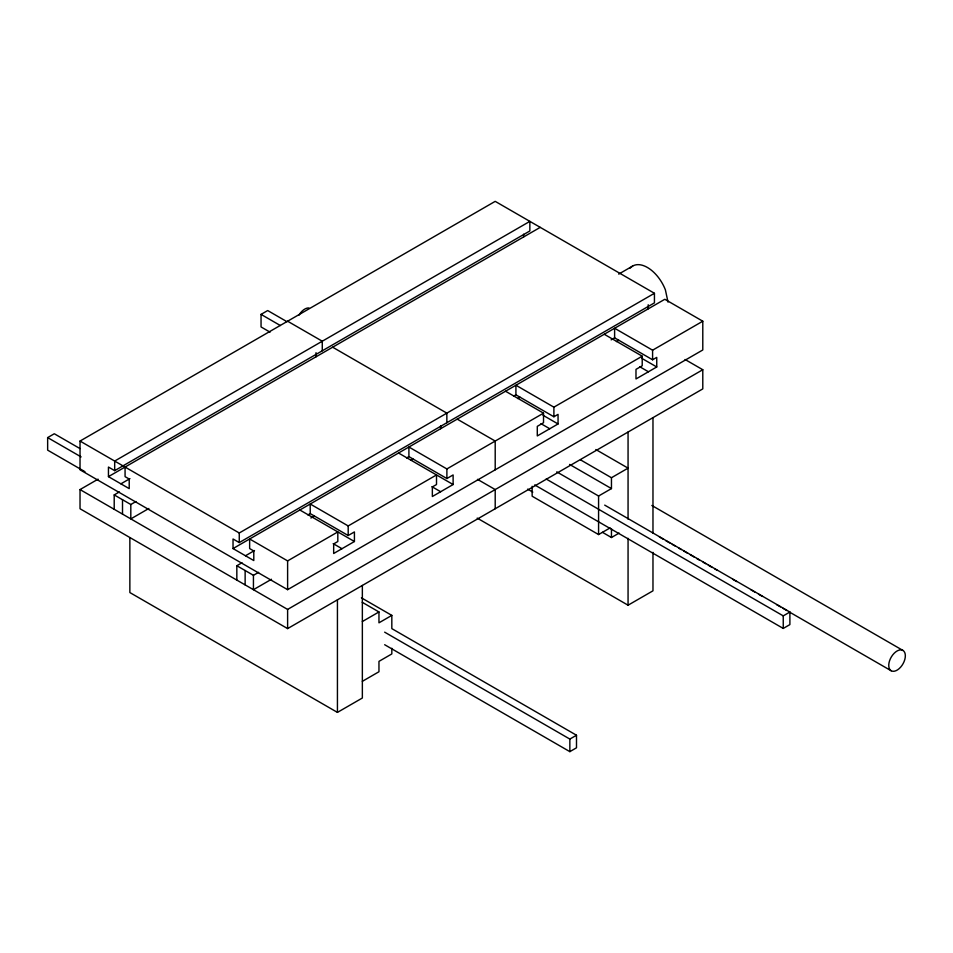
<?xml version="1.0" encoding="UTF-8"?>
<svg xmlns="http://www.w3.org/2000/svg" width="953" height="953" viewBox="0 0 953 953"><rect width="100%" height="100%" fill="white"/><g stroke="black" fill="none" stroke-linecap="round" stroke-linejoin="round"><path stroke-width="1.43" d="M84.96 471.687L47.65 450.15L47.65 437.594L54.297 433.758L80.028 448.613M270.056 332.144L261.051 326.95L261.051 314.383L267.686 310.547L286.984 321.697M233.032 548.571L664.813 299.278L702.79 321.209L702.79 349.977L287.615 589.669L80.028 469.817L80.028 441.06L495.203 201.357L654.437 293.286L654.437 302.875L239.263 542.579L233.032 538.981L233.032 548.571L253.796 560.555L253.796 550.965L249.638 548.571L249.638 538.981L287.615 560.9L337.815 531.929L337.815 541.507L333.669 543.913L333.669 553.502L354.421 541.507L354.421 531.929L348.19 535.515L310.213 513.596L307.914 514.93M685.064 359.495L702.79 369.728L702.79 388.895L287.615 628.599L80.028 508.747L80.028 489.568L98.088 479.156M114.682 470.651L529.856 230.96L529.856 221.37L114.682 461.061L114.682 470.651L108.451 467.053L108.451 476.643L129.215 488.627L129.215 479.037L125.069 476.643L125.069 467.053M108.451 476.643L540.232 227.362M120.912 483.838L129.942 478.62M114.205 509.307L114.205 494.917L119.363 491.939M114.205 494.917L130.811 504.506L135.969 501.528M148.871 508.473L130.811 518.897L130.811 504.506M618.711 274.107L632.721 266.018M80.028 441.06L239.263 532.989L654.437 293.286M406.609 457.94L408.908 456.618L446.886 478.537L453.116 474.939L453.116 484.529L432.352 496.513L432.352 486.935L436.51 484.529L436.51 474.939L348.19 525.937L310.213 504.006L310.213 513.596M513.619 396.162L515.918 394.828L553.896 416.759L558.053 414.364L558.053 423.954L537.289 435.938L537.289 426.348L543.52 422.751L543.52 413.161L505.543 391.242M611.159 339.852L614.614 337.85L652.591 359.781L656.748 357.387L656.748 366.965L635.985 378.949L635.985 369.371L642.215 365.773L642.215 356.184L604.238 334.253M245.493 555.754L254.511 550.548M310.904 517.991L314.371 515.99M410.755 460.347L413.066 459.012M517.765 398.557L520.076 397.234M616.46 341.579L618.771 340.245M236.832 580.103L236.832 565.725L241.991 562.746M236.832 565.725L253.438 575.314L258.597 572.336M408.908 456.618L408.908 447.028L446.886 468.947L543.52 413.161M515.918 394.828L515.918 385.238L553.896 407.169L642.215 356.184M614.614 337.85L614.614 328.261L652.591 350.192L702.79 321.209M271.498 579.269L253.438 589.693L253.438 575.314M80.028 489.568L287.615 609.42L702.79 369.728M362.354 621.535L378.96 611.957L378.96 622.821L391.826 615.388L391.826 628.623L576.494 735.24L576.494 747.807L569.846 751.643L384.655 644.716M580.508 459.858L611.457 477.727L628.063 468.137L595.828 449.53M556.743 471.866L598.579 496.025L611.457 488.591L611.457 477.727M532.143 486.292L532.143 496.215L598.579 534.562L610.158 527.879M362.354 681.335L378.96 671.746L378.96 661.37L391.826 653.937L391.826 648.266M602.427 532.298L611.457 537.516L619.116 533.084M129.858 537.742L129.858 592.552L337.433 712.391L362.354 698.013L362.354 585.452M477.203 518.11L628.063 605.203L652.972 590.824L652.972 552.347M384.655 632.161L569.846 739.075L576.494 735.24M546.2 479.014L783.247 615.876L789.894 612.04L789.894 624.596L783.247 628.432L534.704 484.934M641.714 358.292L656.748 366.965M639.666 366.702L648.433 371.765M543.019 415.27L558.053 423.954M540.982 423.68L549.75 428.743M651.84 505.471L902.92 650.422A11.746 6.778 -60 0 1 899.191 668.613A11.746 6.778 -60 0 1 889.03 662.752A11.746 6.778 -60 0 1 902.92 650.422M569.608 464.433L611.457 488.591M287.615 321.209L322.269 341.21L322.269 350.799M332.645 347.202L446.85 413.137L446.85 422.727M457.226 419.129L495.203 441.06L495.203 469.817M604.702 505.114L789.894 612.04M659.416 536.956L663.276 539.195M665.849 540.673L669.709 542.912M672.294 544.389L674.867 545.878M678.727 548.106L681.3 549.595M683.873 551.084L687.744 553.312M690.317 554.801L694.177 557.029M696.75 558.518L699.323 560.007M703.195 562.234L705.768 563.723M708.341 565.212L712.201 567.44M714.774 568.929L717.359 570.418M732.809 579.329L736.669 581.568M750.833 589.74L754.693 591.968M758.552 594.195L762.424 596.435M776.576 604.607L780.447 606.835M783.021 608.324L786.88 610.551M789.453 612.04L891.174 670.769M261.051 314.383L280.349 325.533M527.64 489.127L532.798 492.105M477.489 479.347L495.203 489.568L495.203 508.747M398.533 453.02L453.116 484.529M431.888 486.661L440.655 491.724M299.838 509.998L354.421 541.507M333.193 543.639L341.972 548.702M361.39 597.817L391.826 615.388M362.2 602.272L378.96 611.957M47.65 437.594L81.1 456.904M668.017 302.101L665.385 289.831A29.352 16.951 60 0 0 630.147 268.162M783.247 615.876L783.247 628.432M652.972 417.664L652.972 533.108M652.591 350.192L652.591 359.781M648.207 304.757L648.207 308.867M628.063 432.043L628.063 519.171M628.063 538.326L628.063 605.203M611.457 528.617L611.457 537.516M598.579 496.025L598.579 534.562M569.846 739.075L569.846 751.643M553.896 407.169L553.896 416.759M523.626 234.212L523.626 236.952M446.886 468.947L446.886 478.537M440.62 425.979L440.62 428.719M348.19 525.937L348.19 535.515M337.433 599.83L337.433 712.391M316.039 352.681L316.039 356.791M287.615 560.9L287.615 589.669M287.615 609.42L287.615 628.599M245.135 570.513L245.135 584.892M239.263 532.989L239.263 542.579M122.508 499.717L122.508 514.096M298.897 315.252A11.746 6.778 -60 0 1 308.915 307.95"/></g></svg>
